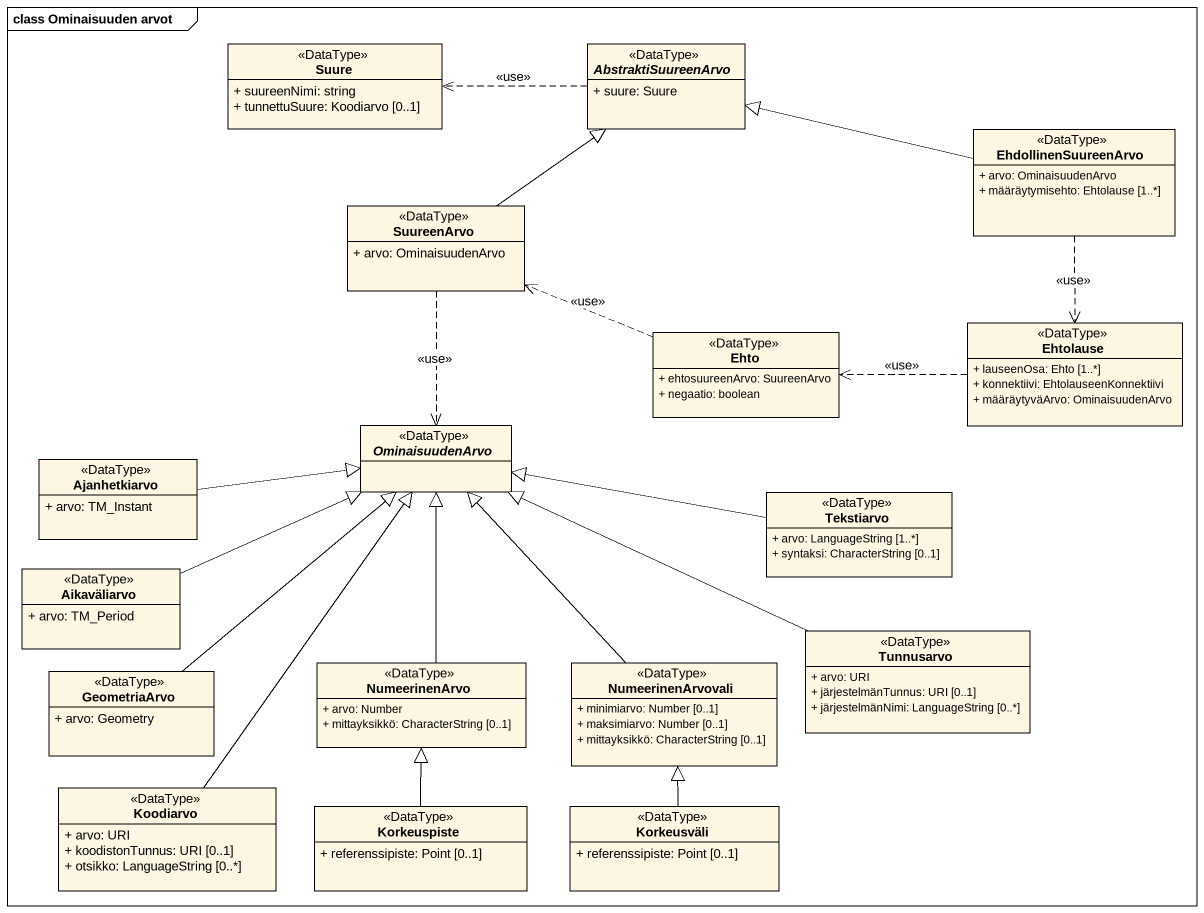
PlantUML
@startuml
mainframe class Ominaisuuden arvot
hide circle
hide empty members
skinparam classAttributeIconSize 0
class Suure <<DataType>> {
  + suureenNimi: string
  + tunnettuSuure: Koodiarvo [0..1]
}
abstract class AbstraktiSuureenArvo <<DataType>> {
  + suure: Suure
}
class EhdollinenSuureenArvo <<DataType>> {
  + arvo: OminaisuudenArvo
  + määräytymisehto: Ehtolause [1..*]
}
class SuureenArvo <<DataType>> {
  + arvo: OminaisuudenArvo
}
class Ehto <<DataType>> {
  + ehtosuureenArvo: SuureenArvo
  + negaatio: boolean
}
class Ehtolause <<DataType>> {
  + lauseenOsa: Ehto [1..*]
  + konnektiivi: EhtolauseenKonnektiivi
  + määräytyväArvo: OminaisuudenArvo
}
abstract class OminaisuudenArvo <<DataType>>
class Ajanhetkiarvo <<DataType>> {
  + arvo: TM_Instant
}
class Tekstiarvo <<DataType>> {
  + arvo: LanguageString [1..*]
  + syntaksi: CharacterString [0..1]
}
class Aikaväliarvo <<DataType>> {
  + arvo: TM_Period
}
class Tunnusarvo <<DataType>> {
  + arvo: URI
  + järjestelmänTunnus: URI [0..1]
  + järjestelmänNimi: LanguageString [0..*]
}
class GeometriaArvo <<DataType>> {
  + arvo: Geometry
}
class NumeerinenArvo <<DataType>> {
  + arvo: Number
  + mittayksikkö: CharacterString [0..1]
}
class NumeerinenArvovali <<DataType>> {
  + minimiarvo: Number [0..1]
  + maksimiarvo: Number [0..1]
  + mittayksikkö: CharacterString [0..1]
}
class Koodiarvo <<DataType>> {
  + arvo: URI
  + koodistonTunnus: URI [0..1]
  + otsikko: LanguageString [0..*]
}
class Korkeuspiste <<DataType>> {
  + referenssipiste: Point [0..1]
}
class Korkeusväli <<DataType>> {
  + referenssipiste: Point [0..1]
}
AbstraktiSuureenArvo .left.> Suure : <<use>>
EhdollinenSuureenArvo -left-|> AbstraktiSuureenArvo
EhdollinenSuureenArvo ..> Ehtolause : <<use>>
SuureenArvo -up-|> AbstraktiSuureenArvo
SuureenArvo ..> OminaisuudenArvo : <<use>>
Ehto .left.> SuureenArvo : <<use>>
Ehtolause .left.> Ehto : <<use>>
Ajanhetkiarvo -right-|> OminaisuudenArvo
Tekstiarvo -left-|> OminaisuudenArvo
Aikaväliarvo -right-|> OminaisuudenArvo
Tunnusarvo -left-|> OminaisuudenArvo
GeometriaArvo -up-|> OminaisuudenArvo
NumeerinenArvo -up-|> OminaisuudenArvo
NumeerinenArvovali -up-|> OminaisuudenArvo
Koodiarvo -up-|> OminaisuudenArvo
Korkeuspiste -up-|> NumeerinenArvo
Korkeusväli -up-|> NumeerinenArvovali
@enduml
